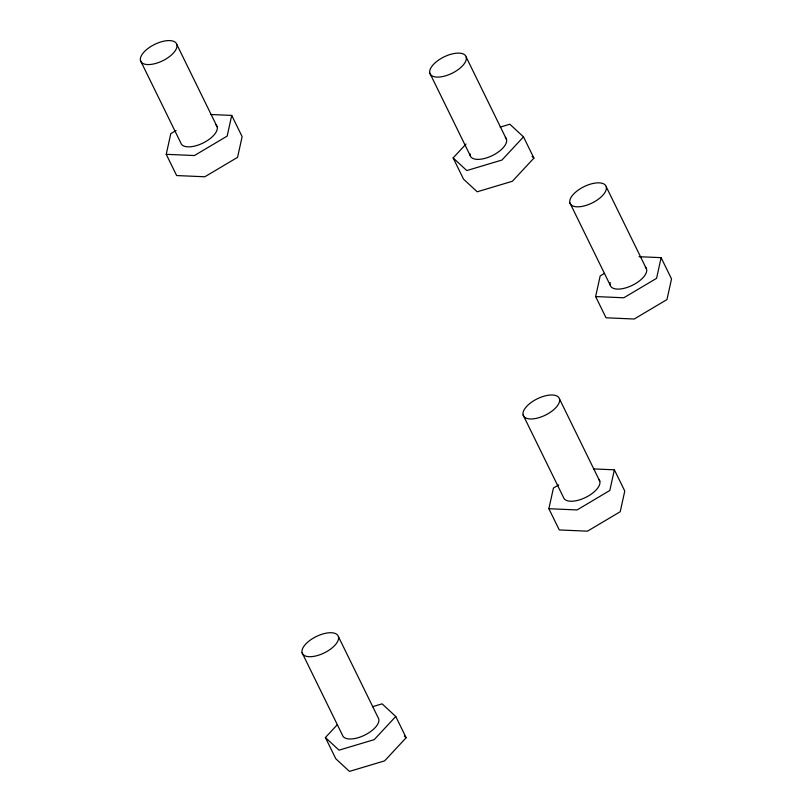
<?xml version="1.0" encoding="UTF-8"?>
<svg xmlns="http://www.w3.org/2000/svg" width="812" height="812" viewBox="0 0 812 812"><rect width="100%" height="100%" fill="white"/><g stroke="black" fill="none" stroke-linecap="round" stroke-linejoin="round"><path stroke-width="1.22" d="M210.897 114.512L231.724 115.416L242.128 136.649L237.581 157.325L204.827 176.772L176.64 175.554L166.237 154.321L170.794 133.645L176.072 130.509M231.724 115.416L227.177 136.091L194.423 155.539L166.237 154.321M593.531 468.91L614.369 469.813L624.773 491.047L620.216 511.722L587.472 531.17L559.275 529.952L548.871 508.718L553.429 488.042L558.707 484.906M639.064 256.704L661.12 257.658L671.524 278.902L666.967 299.567L634.223 319.014L606.036 317.796L595.632 296.563L600.19 275.887L604.412 273.38M614.369 469.813L609.812 490.489L577.068 509.936L548.871 508.718M661.12 257.658L656.573 278.333L623.819 297.781L595.632 296.563M500.151 127.139L509.855 124.226L523.507 136.873L533.91 158.107L512.372 181.269L477.192 191.794L463.54 179.158L453.137 157.914L466.058 144.018M523.507 136.873L501.968 160.035L466.788 170.561L453.137 157.914M372.414 706.744L382.117 703.842L395.759 716.478L406.162 737.712L384.624 760.874L349.444 771.4L335.803 758.763L325.399 737.529L337.457 724.558M395.759 716.478L374.22 739.641L339.04 750.166L325.399 737.529M532.083 156.422L533.91 158.107M404.346 736.027L406.162 737.712M606.249 186.801A19.935 9.115 -26.1 0 1 581.077 206.563A19.935 9.115 -26.1 0 1 576.865 191.114A19.935 9.115 -26.1 0 1 606.249 186.801L646.565 269.087M569.882 202.858L610.188 285.134M466.2 57.084A19.935 9.115 -26.1 0 1 441.028 76.846A19.935 9.115 -26.1 0 1 436.805 61.397A19.935 9.115 -26.1 0 1 466.2 57.084L506.505 139.37M429.822 73.131L470.138 155.417M559.498 398.956A19.935 9.115 -26.1 0 1 534.326 418.718A19.935 9.115 -26.1 0 1 530.104 403.27A19.935 9.115 -26.1 0 1 559.498 398.956L599.804 481.242M523.121 415.003L563.437 497.289A19.935 9.115 -26.1 0 0 586.406 497.056A19.935 9.115 -26.1 0 0 598.556 479.202M176.864 44.558A19.935 9.115 -26.1 0 1 151.682 64.321A19.935 9.115 -26.1 0 1 147.469 48.872A19.935 9.115 -26.1 0 1 176.864 44.558L217.169 126.845M140.486 60.606L180.792 142.892A19.935 9.115 -26.1 0 0 203.771 142.658A19.935 9.115 -26.1 0 0 215.921 124.804M338.452 636.689A19.935 9.115 -26.1 0 1 313.28 656.451A19.935 9.115 -26.1 0 1 309.067 641.003A19.935 9.115 -26.1 0 1 338.452 636.689L378.768 718.975A19.935 9.115 -26.1 0 1 363.015 735.916A19.935 9.115 -26.1 0 1 342.39 735.022L302.084 652.746M645.317 267.057A19.935 9.115 -26.1 0 1 630.812 286.027A19.935 9.115 -26.1 0 1 610.177 282.556M505.257 137.329A19.935 9.115 -26.1 0 1 491.544 155.955A19.935 9.115 -26.1 0 1 469.986 153.742"/></g></svg>
